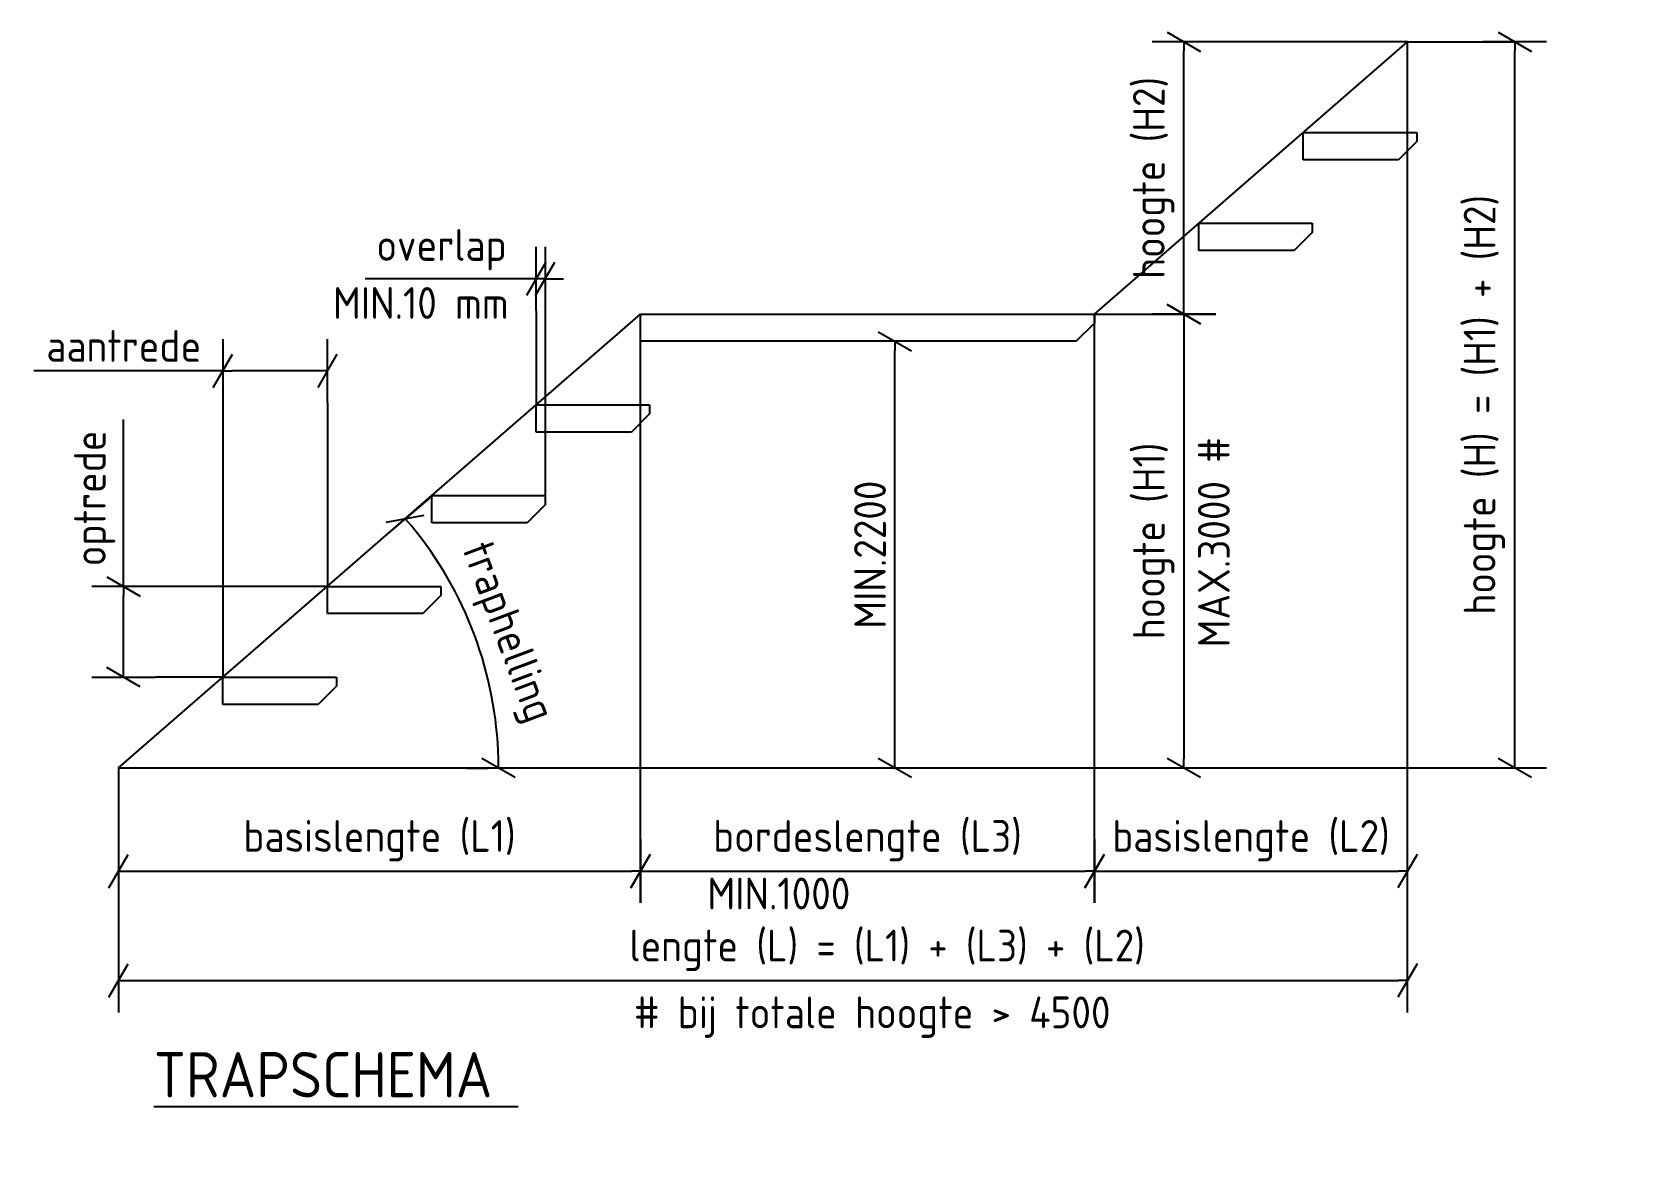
# Model space of a CAD drawing. Header units: millimetres. Extents: x 11935 to 15472, y 3095 to 5573.
import ezdxf

# ---------------------------------------------------------------- set-up
doc = ezdxf.new("R2010")
doc.units = ezdxf.units.MM
doc.header["$LTSCALE"] = 20
for name, color, linetype in [('AC-0300-TEKST-35', 2, 'Continuous'), ('MAIN', 1, 'Continuous'), ('S-0200-maat', 7, 'Continuous'), ('S-0300-TEKST-35', 2, 'Continuous'), ('S-0300-tekst-50', 6, 'Continuous'), ('S-2020-STAAL-PROF-CO-25', 7, 'Continuous')]:
    doc.layers.add(name, color=color, linetype=linetype)
doc.styles.get("Standard").update_dxf_attribs({"font": 'isocp.shx'})
doc.dimstyles.new('STIJL A', dxfattribs={"dimtxt": 70, "dimasz": 20, "dimexe": 50, "dimexo": 50, "dimgap": 20, "dimtad": 1, "dimdec": 0, "dimdsep": 46, "dimtxsty": 'Standard', "dimblk": 'MAATPUNT', "dimcen": 2.5, "dimse1": 1, "dimse2": 1, "dimclrt": 2, "dimadec": 0, "dimazin": 0, "dimtfac": 1, "dimtdec": 0, "dimtmove": 0, "dimatfit": 3, "dimldrblk": 'DOT', "dimfxl": 1, "dimtvp": 1, "dimarcsym": 0})

# ---------------------------------------------------------------- blocks, each defined once
blk = doc.blocks.new('A$C5B213F62')
at = {"layer": 'S-2020-STAAL-PROF-CO-25'}
for p, q in [((0, -60), (0, 0)), ((0, 0), (250, 0)), ((250, 0), (250, -20)), ((250, -20), (210, -60)), ((210, -60), (0, -60))]:
    blk.add_line(p, q, dxfattribs=at)
blk = doc.blocks.new('_Oblique')
at = {"color": 0, "linetype": 'ByBlock', "lineweight": -2}
blk.add_line((-0.5, -0.5), (0.5, 0.5), dxfattribs=at)
blk = doc.blocks.new('MAATPUNT')
for p, q in [((0, -3.5), (0, 3.5)), ((0, 0), (-1, 0))]:
    blk.add_line(p, q)
at = {"xscale": 3.000000000000007, "yscale": 3, "zscale": 3, "rotation": 195.0000000102671}
blk.add_blockref('_Oblique', (0, 0), dxfattribs=at)
blk = doc.blocks.new('*D41')
at = {"layer": 'Defpoints', "color": 0}
for p in [(12136.2, 4352.1), (12506.1, 4352.1), (12276.1, 4152.1)]:
    blk.add_point(p, dxfattribs=at)
at = {"layer": 'S-0200-maat', "color": 0, "lineweight": -2}
for p, q in [((12136.2, 4352.1), (12136.2, 4720.1)), ((12136.2, 4172.1), (12136.2, 4332.1))]:
    blk.add_line(p, q, dxfattribs=at)
at = {"layer": 'S-0200-maat', "color": 0, "lineweight": -2, "xscale": 20, "yscale": 20, "zscale": 20}
for p, rotation in [((12136.2, 4352.1), 90), ((12136.2, 4152.1), 270)]:
    blk.add_blockref('MAATPUNT', p, dxfattribs=dict(at, rotation=rotation))
at = {"layer": 'S-0200-maat', "color": 2, "insert": (12072.4, 4546.1), "char_height": 70, "attachment_point": 5, "rotation": 90}
blk.add_mtext('optrede', dxfattribs=at)
blk = doc.blocks.new('_dot')
at = {"color": 0, "linetype": 'ByBlock', "lineweight": -2}
blk.add_line((-0.5, 0), (-1, 0), dxfattribs=at)
at = {"color": 0, "linetype": 'ByBlock', "const_width": 0.5}
blk.add_lwpolyline([(-0.25, 0, 1), (0.25, 0, 1)], format="xyb", close=True, dxfattribs=at)
blk = doc.blocks.new('*D42')
at = {"layer": 'Defpoints', "color": 0}
for p in [(12355, 4826.9), (12585, 4352.1), (12355, 4152.1)]:
    blk.add_point(p, dxfattribs=at)
at = {"layer": 'S-0200-maat', "color": 0, "lineweight": -2}
for p, q in [((12355, 4826.9), (11938, 4826.9)), ((12565, 4826.9), (12375, 4826.9))]:
    blk.add_line(p, q, dxfattribs=at)
at = {"layer": 'S-0200-maat', "color": 0, "lineweight": -2, "xscale": 20, "yscale": 20, "zscale": 20, "rotation": 180}
blk.add_blockref('MAATPUNT', (12355, 4826.9), dxfattribs=at)
at = {"layer": 'S-0200-maat', "color": 0, "lineweight": -2, "xscale": 20, "yscale": 20, "zscale": 20}
blk.add_blockref('MAATPUNT', (12585, 4826.9), dxfattribs=at)
at = {"layer": 'S-0200-maat', "color": 2, "insert": (12136.5, 4881.9), "char_height": 70, "attachment_point": 5}
blk.add_mtext('aantrede', dxfattribs=at)
blk = doc.blocks.new('*D43')
at = {"layer": 'Defpoints', "color": 0}
for p in [(14275, 3725), (13275, 3445.8), (14275, 3445.8)]:
    blk.add_point(p, dxfattribs=at)
at = {"layer": 'S-0200-maat', "color": 0, "lineweight": -2}
blk.add_line((13295, 3725), (14255, 3725), dxfattribs=at)
at = {"layer": 'S-0200-maat', "color": 0, "lineweight": -2, "xscale": 20, "yscale": 20, "zscale": 20, "rotation": 180}
blk.add_blockref('MAATPUNT', (13275, 3725), dxfattribs=at)
at = {"layer": 'S-0200-maat', "color": 0, "lineweight": -2, "xscale": 20, "yscale": 20, "zscale": 20}
blk.add_blockref('MAATPUNT', (14275, 3725), dxfattribs=at)
at = {"layer": 'S-0200-maat', "color": 2, "insert": (13775, 3791.8), "char_height": 70, "attachment_point": 5}
blk.add_mtext('bordeslengte (L3)', dxfattribs=at)
blk = doc.blocks.new('*D44')
at = {"layer": 'Defpoints', "color": 0}
for p in [(13275, 5029.4), (12125, 4029.4), (13275, 3725)]:
    blk.add_point(p, dxfattribs=at)
at = {"layer": 'S-0200-maat', "color": 0, "lineweight": -2}
blk.add_line((12145, 3725), (13255, 3725), dxfattribs=at)
at = {"layer": 'S-0200-maat', "color": 0, "lineweight": -2, "xscale": 20, "yscale": 20, "zscale": 20, "rotation": 180}
blk.add_blockref('MAATPUNT', (12125, 3725), dxfattribs=at)
at = {"layer": 'S-0200-maat', "color": 0, "lineweight": -2, "xscale": 20, "yscale": 20, "zscale": 20}
blk.add_blockref('MAATPUNT', (13275, 3725), dxfattribs=at)
at = {"layer": 'S-0200-maat', "color": 2, "insert": (12700, 3791.8), "char_height": 70, "attachment_point": 5}
blk.add_mtext('basislengte (L1)', dxfattribs=at)
blk = doc.blocks.new('*D45')
at = {"layer": 'Defpoints', "color": 0}
for p in [(13275, 4952.1), (12938.3, 4149.9), (12125, 3952.1), (12125, 3952.1), (13998.7, 3952.1)]:
    blk.add_point(p, dxfattribs=at)
at = {"layer": 'S-0200-maat', "color": 0, "lineweight": -2}
blk.add_arc((12125, 3952.1), 837.1, 1.369, 39.6401, dxfattribs=at)
at = {"layer": 'S-0200-maat', "color": 0, "lineweight": -2, "xscale": 20, "yscale": 20, "zscale": 20}
for p, rotation in [((12756.6, 4501.3), 130.3245988629279), ((12962, 3952.1), 270.6844880386424)]:
    blk.add_blockref('MAATPUNT', p, dxfattribs=dict(at, rotation=rotation))
at = {"layer": 'S-0200-maat', "color": 2, "insert": (12969.9, 4268.1), "char_height": 70, "attachment_point": 5, "rotation": 290.5045}
blk.add_mtext(' traphelling', dxfattribs=at)
blk = doc.blocks.new('*D46')
at = {"layer": 'Defpoints', "color": 0}
for p in [(13045, 5030), (13045, 4752.1), (13065, 4552.1)]:
    blk.add_point(p, dxfattribs=at)
at = {"layer": 'S-0200-maat', "color": 0, "lineweight": -2}
for p, q in [((13025, 5030), (12668.4, 5030)), ((13065, 5030), (13045, 5030)), ((13085, 5030), (13105, 5030))]:
    blk.add_line(p, q, dxfattribs=at)
at = {"layer": 'S-0200-maat', "color": 0, "lineweight": -2, "xscale": 20, "yscale": 20, "zscale": 20}
blk.add_blockref('MAATPUNT', (13045, 5030), dxfattribs=at)
at = {"layer": 'S-0200-maat', "color": 0, "lineweight": -2, "xscale": 20, "yscale": 20, "zscale": 20, "rotation": 180}
blk.add_blockref('MAATPUNT', (13065, 5030), dxfattribs=at)
at = {"layer": 'S-0200-maat', "color": 2, "insert": (12836.7, 5093.8), "char_height": 70, "attachment_point": 5}
blk.add_mtext('overlap', dxfattribs=at)
blk = doc.blocks.new('*D47')
at = {"layer": 'Defpoints', "color": 0}
for p in [(14275, 4952.1), (13998.7, 3952.1), (14472.3, 3952.1)]:
    blk.add_point(p, dxfattribs=at)
at = {"layer": 'S-0200-maat', "color": 0, "lineweight": -2}
blk.add_line((14472.3, 4932.1), (14472.3, 3972.1), dxfattribs=at)
at = {"layer": 'S-0200-maat', "color": 0, "lineweight": -2, "xscale": 20, "yscale": 20, "zscale": 20}
for p, rotation in [((14472.3, 4952.1), 90), ((14472.3, 3952.1), 270)]:
    blk.add_blockref('MAATPUNT', p, dxfattribs=dict(at, rotation=rotation))
at = {"layer": 'S-0200-maat', "color": 2, "insert": (14405.5, 4452.1), "char_height": 70, "attachment_point": 5, "rotation": 90}
blk.add_mtext('hoogte (H1)', dxfattribs=at)
blk = doc.blocks.new('*D48')
at = {"layer": 'Defpoints', "color": 0}
for p in [(14965, 3483.6), (14965, 3474.7), (12125, 3446.4)]:
    blk.add_point(p, dxfattribs=at)
at = {"layer": 'S-0200-maat', "color": 0, "lineweight": -2}
blk.add_line((12145, 3483.6), (14945, 3483.6), dxfattribs=at)
at = {"layer": 'S-0200-maat', "color": 0, "lineweight": -2, "xscale": 20, "yscale": 20, "zscale": 20, "rotation": 180}
blk.add_blockref('MAATPUNT', (12125, 3483.6), dxfattribs=at)
at = {"layer": 'S-0200-maat', "color": 0, "lineweight": -2, "xscale": 20, "yscale": 20, "zscale": 20}
blk.add_blockref('MAATPUNT', (14965, 3483.6), dxfattribs=at)
at = {"layer": 'S-0200-maat', "color": 2, "insert": (13818.3, 3550.4), "char_height": 70, "attachment_point": 5}
blk.add_mtext('lengte (L) = (L1) + (L3) + (L2)', dxfattribs=at)
blk = doc.blocks.new('*D49')
at = {"layer": 'Defpoints', "color": 0}
for p in [(14919.5, 5552.1), (15200.9, 5552.1), (14919.5, 3952.1)]:
    blk.add_point(p, dxfattribs=at)
at = {"layer": 'S-0200-maat', "color": 0, "lineweight": -2}
blk.add_line((15200.9, 3972.1), (15200.9, 5532.1), dxfattribs=at)
at = {"layer": 'S-0200-maat', "color": 0, "lineweight": -2, "xscale": 20, "yscale": 20, "zscale": 20}
for p, rotation in [((15200.9, 5552.1), 90), ((15200.9, 3952.1), 270)]:
    blk.add_blockref('MAATPUNT', p, dxfattribs=dict(at, rotation=rotation))
at = {"layer": 'S-0200-maat', "color": 2, "insert": (15134.2, 4752.1), "char_height": 70, "attachment_point": 5, "rotation": 90}
blk.add_mtext('hoogte (H) = (H1) + (H2)', dxfattribs=at)
blk = doc.blocks.new('*D38')
at = {"layer": 'Defpoints', "color": 0}
for p in [(14275, 3725), (14965, 3725), (14965, 3725)]:
    blk.add_point(p, dxfattribs=at)
at = {"layer": 'S-0200-maat', "color": 0, "lineweight": -2}
blk.add_line((14295, 3725), (14945, 3725), dxfattribs=at)
at = {"layer": 'S-0200-maat', "color": 0, "lineweight": -2, "xscale": 20, "yscale": 20, "zscale": 20, "rotation": 180}
blk.add_blockref('MAATPUNT', (14275, 3725), dxfattribs=at)
at = {"layer": 'S-0200-maat', "color": 0, "lineweight": -2, "xscale": 20, "yscale": 20, "zscale": 20}
blk.add_blockref('MAATPUNT', (14965, 3725), dxfattribs=at)
at = {"layer": 'S-0200-maat', "color": 2, "insert": (14620, 3791.8), "char_height": 70, "attachment_point": 5}
blk.add_mtext('basislengte (L2)', dxfattribs=at)
blk = doc.blocks.new('*D39')
at = {"layer": 'Defpoints', "color": 0}
for p in [(14388, 5552.1), (14472.3, 5552.1), (14388, 4952.1)]:
    blk.add_point(p, dxfattribs=at)
at = {"layer": 'S-0200-maat', "color": 0, "lineweight": -2}
blk.add_line((14472.3, 4972.1), (14472.3, 5532.1), dxfattribs=at)
at = {"layer": 'S-0200-maat', "color": 0, "lineweight": -2, "xscale": 20, "yscale": 20, "zscale": 20}
for p, rotation in [((14472.3, 5552.1), 90), ((14472.3, 4952.1), 270)]:
    blk.add_blockref('MAATPUNT', p, dxfattribs=dict(at, rotation=rotation))
at = {"layer": 'S-0200-maat', "color": 2, "insert": (14405.5, 5252.1), "char_height": 70, "attachment_point": 5, "rotation": 90}
blk.add_mtext('hoogte (H2)', dxfattribs=at)
blk = doc.blocks.new('*D40')
at = {"layer": 'Defpoints', "color": 0}
for p in [(13832.7, 4892.1), (13835.6, 4892.1), (13832.7, 3952.1)]:
    blk.add_point(p, dxfattribs=at)
at = {"layer": 'S-0200-maat', "color": 0, "lineweight": -2}
blk.add_line((13835.6, 3972.1), (13835.6, 4872.1), dxfattribs=at)
at = {"layer": 'S-0200-maat', "color": 0, "lineweight": -2, "xscale": 20, "yscale": 20, "zscale": 20}
for p, rotation in [((13835.6, 4892.1), 90), ((13835.6, 3952.1), 270)]:
    blk.add_blockref('MAATPUNT', p, dxfattribs=dict(at, rotation=rotation))
at = {"layer": 'S-0200-maat', "color": 2, "insert": (13780.6, 4422.1), "char_height": 70, "attachment_point": 5, "rotation": 90}
blk.add_mtext('MIN.2200', dxfattribs=at)

msp = doc.modelspace()

# ---------------------------------------------------------------- linework, layer by layer
at = {"layer": 'MAIN'}
for p, q in [((14275, 4952.1), (14965, 5552.1)), ((14965, 5552.1), (14427.3, 5552.1)), ((14965, 3502.5), (14965, 5552.1)), ((13045, 4960), (13045, 4752.1)), ((13065, 4960), (13065, 4552.1)), ((12125, 3952.1), (13275, 4952.1)), ((13275, 3717.7), (13275, 4952.1)), ((14275, 4952.1), (14402.3, 4952.1)), ((14275, 3717.7), (14275, 4952.1)), ((12355, 4756.9), (12355, 4152.1)), ((12585, 4756.9), (12585, 4352.1)), ((12585, 4352.1), (12206.2, 4352.1)), ((12355, 4152.1), (12206.2, 4152.1)), ((12125, 3952.1), (15203.6, 3952.1)), ((12125, 3952.1), (12125, 3502.5))]:
    msp.add_line(p, q, dxfattribs=at)
at = {"layer": 'S-2020-STAAL-PROF-CO-25'}
for p, q in [((14965, 5552.1), (15208.2, 5552.1)), ((13275, 4892.1), (13275, 4952.1)), ((13275, 4952.1), (14275, 4952.1)), ((14275, 4932.1), (14235, 4892.1)), ((14275, 4952.1), (14275, 4932.1)), ((14235, 4892.1), (13275, 4892.1))]:
    msp.add_line(p, q, dxfattribs=at)

# ---------------------------------------------------------------- block references
for p in [(14735, 5352.1), (14505, 5152.1), (13045, 4752.1), (12815, 4552.1), (12585, 4352.1), (12355, 4152.1)]:
    msp.add_blockref('A$C5B213F62', p, dxfattribs=at)

# ---------------------------------------------------------------- texts
at = {"layer": 'AC-0300-TEKST-35'}
msp.add_text('# bij totale hoogte > 4500', height=70, dxfattribs=at).set_placement((13260.5, 3378.7))
at = {"layer": 'S-0300-TEKST-35'}
for s, p in [('MIN.10 mm', (12597.5, 4941.5)), ('MIN.1000', (13422.3, 3640.5))]:
    msp.add_text(s, height=70, dxfattribs=at).set_placement(p)
msp.add_text('MAX.3000 #', height=70, rotation=90, dxfattribs=at).set_placement((14573.1, 4217.7))
at = {"layer": 'S-0300-tekst-50'}
msp.add_text('%%UTRAPSCHEMA ', height=100, dxfattribs=at).set_placement((12202.7, 3226.4))

# ---------------------------------------------------------------- dimensions: what is measured, and where the dimension line sits
at = {"layer": 'S-0200-maat'}
for base, p1, p2, text, picture, middle in [((14472.3, 5552.1), (14388, 4952.1), (14388, 5552.1), 'hoogte (H2)', '*D39', (14405.5, 5252.1)), ((15200.9, 5552.1), (14919.5, 3952.1), (14919.5, 5552.1), 'hoogte (H) = (H1) + (H2)', '*D49', (15134.2, 4752.1)), ((14472.3, 3952.1), (14275, 4952.1), (13998.7, 3952.1), 'hoogte (H1)', '*D47', (14405.5, 4452.1)), ((13835.6, 4892.1), (13832.7, 3952.1), (13832.7, 4892.1), 'MIN.2200', '*D40', (13780.6, 4422.1)), ((12136.2, 4352.1), (12276.1, 4152.1), (12506.1, 4352.1), 'optrede', '*D41', (12072.4, 4546.1))]:
    dim = msp.add_linear_dim(base=base, p1=p1, p2=p2, angle=90, text=text, dimstyle='STIJL A', dxfattribs=at)
    dim.commit()
    dim.dimension.update_dxf_attribs({"geometry": picture, "text_midpoint": middle})
for base, p1, p2, text, picture, middle in [((13045, 5030), (13065, 4552.1), (13045, 4752.1), 'overlap', '*D46', (12836.7, 5093.8)), ((13275, 3725), (12125, 4029.4), (13275, 5029.4), 'basislengte (L1)', '*D44', (12700, 3791.8)), ((12355, 4826.9), (12585, 4352.1), (12355, 4152.1), 'aantrede', '*D42', (12136.5, 4881.9)), ((14965, 3725), (14275, 3725), (14965, 3725), 'basislengte (L2)', '*D38', (14620, 3791.8))]:
    dim = msp.add_linear_dim(base=base, p1=p1, p2=p2, text=text, dimstyle='STIJL A', dxfattribs=at)
    dim.commit()
    dim.dimension.update_dxf_attribs({"geometry": picture, "text_midpoint": middle})
dim = msp.add_angular_dim_2l(base=(12938.3, 4149.9), line1=((12125, 3952.1), (13998.7, 3952.1)), line2=((12125, 3952.1), (13275, 4952.1)), text=' traphelling', dimstyle='STIJL A', dxfattribs=at)
dim.commit()
dim.dimension.update_dxf_attribs({"geometry": '*D45', "text_midpoint": (12969.9, 4268.1)})
for base, p1, p2, text, picture, middle in [((14965, 3483.6), (12125, 3446.4), (14965, 3474.7), 'lengte (L) = (L1) + (L3) + (L2)', '*D48', (13818.3, 3483.6)), ((14275, 3725), (13275, 3445.8), (14275, 3445.8), 'bordeslengte (L3)', '*D43', (13775, 3725))]:
    dim = msp.add_linear_dim(base=base, p1=p1, p2=p2, text=text, dimstyle='STIJL A', dxfattribs=at)
    dim.commit()
    dim.dimension.update_dxf_attribs({"geometry": picture, "text_midpoint": middle, "dimtype": 160})

doc.saveas('drawing.dxf')
